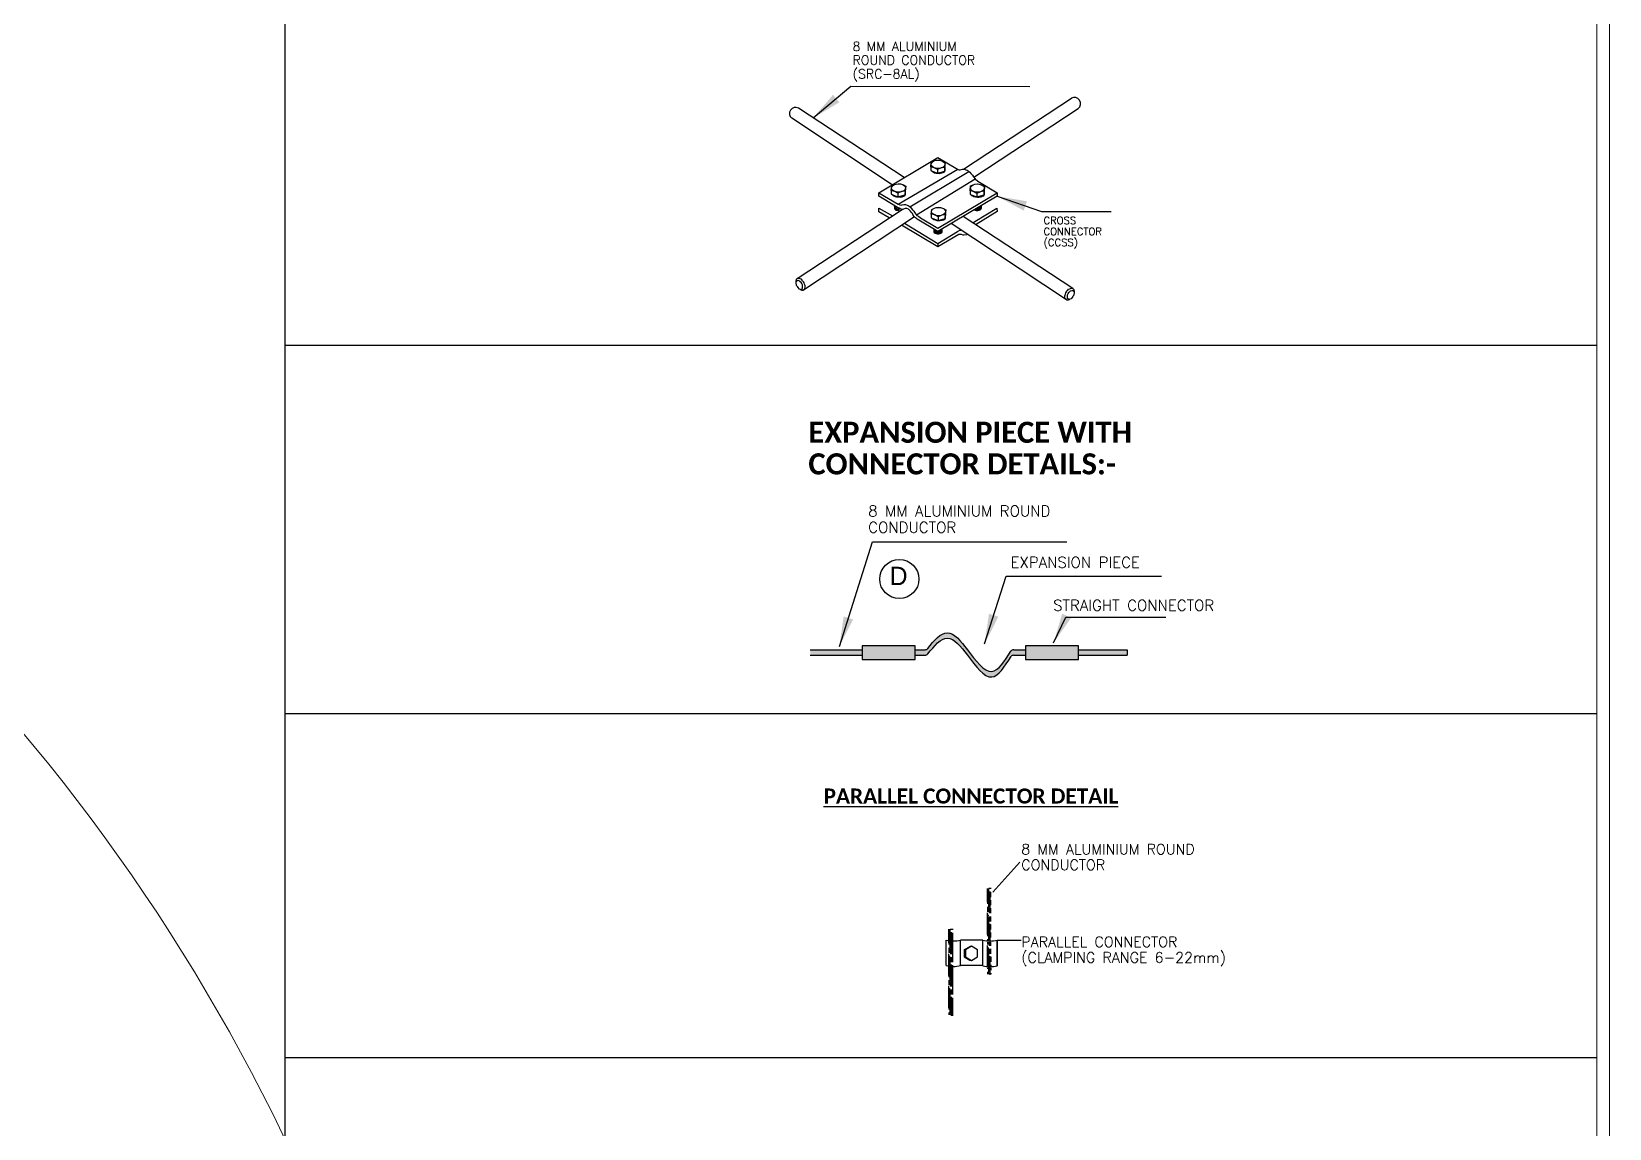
# Model space of a CAD drawing. Header units: millimetres. Extents: x 591978 to 1200763, y 19941 to 205918.
# Drawn here: x 1135797 to 1162135, y 105240 to 123546 of the extents above; entities that cross this region are included whole.
import ezdxf

# ---------------------------------------------------------------- set-up
doc = ezdxf.new("R2010")
doc.units = ezdxf.units.MM
doc.header["$LTSCALE"] = 790
doc.header["$MEASUREMENT"] = 0
for name, color, linetype in [('AR-DIM-TYPICAL', 1, 'Continuous'), ('AR-TEXT', 2, 'Continuous'), ('BA-Dim', 5, 'Continuous'), ('LPS-CAPE', 7, 'Continuous'), ('MV', 7, 'Continuous')]:
    doc.layers.add(name, color=color, linetype=linetype)
doc.layers.add('Parapet', color=240, linetype='Continuous', lineweight=0)
doc.styles.add('ROMANS', font='romans.shx')
doc.dimstyles.new('s-100', dxfattribs={"dimscale": 100, "dimtxt": 2, "dimasz": 2, "dimexe": 1.25, "dimexo": 0.625, "dimtad": 1, "dimdec": 0, "dimtxsty": 'ROMANS', "dimcen": 2, "dimclrd": 5, "dimclre": 5, "dimclrt": 7, "dimadec": 1, "dimazin": 0, "dimtm": 1e-09, "dimtfac": 1, "dimtdec": 0, "dimtmove": 0, "dimatfit": 3, "dimfxl": 1, "dimarcsym": 0})

msp = doc.modelspace()

# ---------------------------------------------------------------- hatches: boundary and pattern name
h = msp.add_hatch()
h.set_pattern_fill('HOUND', color=3, scale=14.198808, angle=90)
h.set_pattern_definition([(90, (1163316.241, 195843.206), (-22.5406077, 90.162431), [360.64972, -180.32486]), (180, (1163316.241, 195843.206), (90.162431, -22.5406077), [360.64972, -180.32486])])
h.paths.add_polyline_path([(1151815.4, 109245.5), (1151748.4, 109245.5), (1151748.4, 107802), (1151818, 107802)])
h = msp.add_hatch()
h.set_pattern_fill('HOUND', color=3, scale=14.198808, angle=90)
h.set_pattern_definition([(90, (1162670.652, 195162.2), (-22.5406077, 90.162431), [360.64972, -180.32486]), (180, (1162670.652, 195162.2), (90.162431, -22.5406077), [360.64972, -180.32486])])
h.paths.add_polyline_path([(1151178.7, 108564.5), (1151102.8, 108564.5), (1151102.8, 107121), (1151181.3, 107121)])
at = {"layer": 'LPS-CAPE'}
h = msp.add_hatch(color=80, dxfattribs=at)
h.dxf.hatch_style = 1
edge = h.paths.add_edge_path()
edge.add_spline(control_points=[(1152145.2, 113207.3), (1152040.4, 113037.5), (1151814.9, 112686.4), (1151443.9, 113203.3), (1151087.4, 113647.6), (1150865.4, 113385), (1150756.3, 113249.7)], knot_values=[267.3628014, 267.3628014, 267.3628014, 267.3628014, 6007.5586965, 12588.5071625, 17911.4481805, 23040.3917785, 23040.3917785, 23040.3917785, 23040.3917785], degree=3, periodic=0)
edge.add_arc((1150701.4, 113308), 80.2, 277.08172, 313.2779, ccw=False)
edge.add_line((1150711.3, 113228.5), (1150548, 113228.5))
edge.add_line((1150548, 113228.5), (1150548, 113138.2))
edge.add_line((1150548, 113138.2), (1150712.2, 113138.2))
edge.add_arc((1150702.2, 113218), 80.4, 277.1642, 313.24869)
edge.add_spline(control_points=[(1150757.3, 113159.4), (1150866.3, 113294.6), (1151088.4, 113557.3), (1151444.9, 113113), (1151815.8, 112596.1), (1152041.4, 112947.2), (1152146.2, 113117)], knot_values=[267.6862405, 267.6862405, 267.6862405, 267.6862405, 5396.3063993, 10719.2474173, 17300.1958833, 23041.2494447, 23041.2494447, 23041.2494447, 23041.2494447], degree=3, periodic=0)
edge.add_arc((1152201.2, 113058.6), 80.2, 97.18265, 133.22104, ccw=False)
edge.add_line((1152191.1, 113138.2), (1152386.6, 113138.2))
edge.add_line((1152386.6, 113138.2), (1152386.6, 113228.5))
edge.add_line((1152386.6, 113228.5), (1152190.2, 113228.5))
edge.add_arc((1152200.3, 113148.7), 80.4, 97.20209, 133.24869)
h = msp.add_hatch(color=253, dxfattribs=at)
h.dxf.hatch_style = 1
h.set_gradient(color1=(173, 173, 173), color2=(115, 115, 115), one_color=1, tint=0.45)
h.paths.add_polyline_path([(1150548, 113295.8), (1149663.1, 113295.8), (1149663.1, 113068.2), (1150548, 113068.2)])
h = msp.add_hatch(color=253, dxfattribs=at)
h.dxf.hatch_style = 1
h.set_gradient(color1=(173, 173, 173), color2=(115, 115, 115), one_color=1, tint=0.45)
h.paths.add_polyline_path([(1153271.6, 113295.8), (1152386.6, 113295.8), (1152386.6, 113068.2), (1153271.6, 113068.2)])
h = msp.add_hatch(color=3, dxfattribs=at)
h.dxf.hatch_style = 1
h.paths.add_polyline_path([(1154083.4, 113138.2), (1154083.4, 113228.5), (1153271.6, 113228.5), (1153271.6, 113138.2)])
h.paths.add_polyline_path([(1148794, 113228.5), (1148794, 113138.2), (1149663.1, 113138.2), (1149663.1, 113228.5)])

# ---------------------------------------------------------------- linework, layer by layer
for p, q in [((1151062.2, 107957.3), (1151062.2, 108383.3)), ((1151672.8, 108383.3), (1151303.6, 108383.1)), ((1151303.6, 107957.3), (1151303.6, 108383.1)), ((1151365.2, 108222.2), (1151472, 108283.4)), ((1151472, 108283.4), (1151487.3, 108280.1)), ((1151672.8, 107954.5), (1151672.8, 108380.4)), ((1151914.1, 108380.3), (1151914.1, 107954.3)), ((1151914.1, 107954.5), (1151914.1, 108380.3)), ((1151365.2, 108105.1), (1151458.5, 108048.4)), ((1151458.5, 108048.4), (1151485.9, 108045.9)), ((1151672.8, 107957.3), (1151303.6, 107957.3))]:
    msp.add_line(p, q)
at = {"color": 0, "lineweight": 20}
msp.add_lwpolyline([(1017498.5, 142982.5), (1162135, 142982.5), (1162135, 46800), (1017498.5, 46800)], close=True, dxfattribs=at)
at = {"elevation": 0}
for points in [[(1151384.9, 108105.1), (1151485.9, 108045.9), (1151587.7, 108103.8), (1151588.4, 108221), (1151487.3, 108280.1), (1151384.9, 108222.2)], [(1151384.9, 108105.1), (1151384.9, 108222.2), (1151365.2, 108222.2), (1151365.2, 108105.1)]]:
    msp.add_lwpolyline(points, close=True, dxfattribs=at)
at = {"color": 0, "lineweight": 20}
msp.add_circle((1111148, 91260.8), 32000, dxfattribs=at)
for centre in [(1151182.9, 108960.4), (1151793.5, 108957.7), (1151182.9, 108534.7), (1151793.5, 108531.8)]:
    msp.add_arc(centre, 589.8, 258.19202, 281.80798)
at = {"layer": 'AR-DIM-TYPICAL'}
msp.add_circle((1150282.4, 114409.3, 0), 327, dxfattribs=at)
at = {"layer": 'BA-Dim', "color": 0}
for p, q in [((1140025, 130167.4, 0), (1140025, 56047, 0)), ((1161926, 118309.4, 0), (1140025, 118309.4, 0)), ((1161926, 112159.4, 0), (1140025, 112159.4, 0)), ((1161926, 106420.4, 0), (1140025, 106420.4, 0))]:
    msp.add_line(p, q, dxfattribs=at)
at = {"layer": 'LPS-CAPE', "color": 3}
for p, q in [((1150362, 121109.5), (1148598.9, 122267.8)), ((1151353.1, 121249.6), (1153155.1, 122433.5)), ((1151527.5, 121114), (1153266.7, 122263.8)), ((1150163, 120990.4), (1148487.3, 122098.1)), ((1148574.3, 119424), (1150330.4, 120577.7)), ((1148684.3, 119234.6), (1150533.5, 120457)), ((1153179.7, 119258.4), (1151347.9, 120461.8)), ((1153069.7, 119068.9), (1151145.4, 120341)), ((1148794, 113228.5), (1149663.1, 113228.5)), ((1148794, 113138.2), (1149663.1, 113138.2)), ((1150548, 113228.5), (1150711.3, 113228.5)), ((1150548, 113138.2), (1150712.2, 113138.2)), ((1152190.2, 113228.5), (1152386.6, 113228.5)), ((1152191.2, 113138.2), (1152386.6, 113138.2)), ((1153271.6, 113228.5), (1154083.4, 113228.5)), ((1153271.6, 113138.2), (1154083.4, 113138.2)), ((1154083.4, 113228.5), (1154083.4, 113138.2))]:
    msp.add_line(p, q, dxfattribs=at)
at = {"layer": 'LPS-CAPE', "color": 22}
for p, q in [((1149939.3, 120856.5), (1150926.2, 121447)), ((1150926.2, 121447), (1151251, 121250.7)), ((1150263.7, 120663.6), (1151258.5, 121248.1)), ((1150456.1, 120622.1), (1151443.7, 121211.5)), ((1150806.7, 121287.6), (1150814.1, 121367.7)), ((1150864, 121273.6), (1150806.7, 121287.6)), ((1150806.7, 121287.6), (1150806.8, 121226.7)), ((1150806.8, 121226.7), (1150918.7, 121184.4)), ((1150811.1, 121340), (1150827.8, 121368.9)), ((1150811.5, 121332.3), (1150811.1, 121340)), ((1150817.2, 121311.4), (1150811.5, 121332.3)), ((1150814.1, 121367.7), (1150859.1, 121387.7)), ((1150829.6, 121293.9), (1150817.2, 121311.4)), ((1150821, 121221.4), (1150830.9, 121209.8)), ((1150827.8, 121368.9), (1150859.1, 121387.7)), ((1150848.5, 121280.8), (1150829.6, 121293.9)), ((1150830.9, 121209.8), (1150850.1, 121200.6)), ((1150870.1, 121270.7), (1150848.5, 121280.8)), ((1150850.1, 121200.6), (1150870.4, 121190.9)), ((1150859.1, 121387.7), (1150887.2, 121397.4)), ((1150859.1, 121387.7), (1150887.2, 121397.4)), ((1150919, 121242.6), (1150864, 121273.6)), ((1150888, 121265.3), (1150870.1, 121270.7)), ((1150870.4, 121190.9), (1150895.8, 121183.3)), ((1150887.2, 121397.4), (1150928.8, 121403)), ((1150887.2, 121397.4), (1150923.7, 121400.9)), ((1150908.1, 121262.2), (1150888, 121265.3)), ((1150895.8, 121183.3), (1150927, 121181.4)), ((1150939.1, 121262), (1150908.1, 121262.2)), ((1150919, 121242.6), (1150918.7, 121184.4)), ((1150918.7, 121184.4), (1151039.7, 121216.5)), ((1150980.1, 121269.8), (1150919, 121242.6)), ((1150923.7, 121400.9), (1150956.8, 121397.7)), ((1150927, 121181.4), (1150952.7, 121179.8)), ((1150928.8, 121403), (1150958.7, 121399.7)), ((1150969.8, 121265.2), (1150939.1, 121262)), ((1150952.7, 121179.8), (1150990, 121186)), ((1150956.8, 121397.7), (1150992.2, 121387.7)), ((1150958.7, 121399.7), (1151008.4, 121383.1)), ((1150990.5, 121274.5), (1150969.8, 121265.2)), ((1151038.1, 121278.6), (1150980.1, 121269.8)), ((1150990, 121186), (1151013.9, 121195.6)), ((1151013.8, 121284.9), (1150990.5, 121274.5)), ((1150992.2, 121387.7), (1151007.5, 121380)), ((1151007.5, 121380), (1151026.3, 121367.5)), ((1151008.4, 121383.1), (1151047.8, 121358.6)), ((1151030.8, 121300.2), (1151013.8, 121284.9)), ((1151013.9, 121195.6), (1151036.8, 121204.9)), ((1151026.3, 121367.5), (1151039.5, 121351.2)), ((1151040.5, 121313.7), (1151030.8, 121300.2)), ((1151036.8, 121204.9), (1151039.7, 121216.5)), ((1151047.8, 121358.6), (1151038.1, 121278.6)), ((1151038.1, 121278.6), (1151039.7, 121216.5)), ((1151039.5, 121351.2), (1151043.3, 121336.6)), ((1151039.7, 121216.5), (1151047.8, 121358.6)), ((1151039.7, 121216.5), (1151047, 121278)), ((1151043.3, 121336.6), (1151040.5, 121313.7)), ((1151047, 121278), (1151043.9, 121290.9)), ((1151251, 121250.7), (1151265.9, 121245.4)), ((1151265.9, 121245.4), (1151280.2, 121240.3)), ((1151280.2, 121240.3), (1151297.4, 121238.8)), ((1151297.4, 121238.8), (1151338.7, 121249.4)), ((1151338.7, 121249.4), (1151364.1, 121249.8)), ((1151364.1, 121249.8), (1151382.3, 121246.1)), ((1151382.3, 121246.1), (1151392.6, 121240.5)), ((1151392.6, 121240.5), (1151413.7, 121231.7)), ((1151413.7, 121231.7), (1151430.5, 121222.2)), ((1151430.5, 121222.2), (1151457, 121200.8)), ((1151457, 121200.8), (1151476.5, 121179.8)), ((1151476.5, 121179.8), (1151500.3, 121149.7)), ((1150147, 120892.3), (1150154.4, 120972.4)), ((1150151.4, 120944.7), (1150168.1, 120973.6)), ((1150151.8, 120937), (1150151.4, 120944.7)), ((1150157.5, 120916), (1150151.8, 120937)), ((1150154.4, 120972.4), (1150199.4, 120992.3)), ((1150169.9, 120898.6), (1150157.5, 120916)), ((1150168.1, 120973.6), (1150199.4, 120992.3)), ((1150188.7, 120885.4), (1150169.9, 120898.6)), ((1150199.4, 120992.3), (1150227.5, 121002.1)), ((1150199.4, 120992.3), (1150227.5, 121002.1)), ((1150227.5, 121002.1), (1150269.1, 121007.7)), ((1150227.5, 121002.1), (1150264, 121005.5)), ((1150264, 121005.5), (1150297.1, 121002.4)), ((1150269.1, 121007.7), (1150299, 121004.3)), ((1150297.1, 121002.4), (1150332.5, 120992.3)), ((1150299, 121004.3), (1150348.7, 120987.8)), ((1150332.5, 120992.3), (1150347.8, 120984.7)), ((1150347.8, 120984.7), (1150366.6, 120972.2)), ((1150348.7, 120987.8), (1150388.1, 120963.3)), ((1150371.1, 120904.8), (1150354.1, 120889.6)), ((1150366.6, 120972.2), (1150379.8, 120955.9)), ((1150380.8, 120918.4), (1150371.1, 120904.8)), ((1150388.1, 120963.3), (1150378.4, 120883.3)), ((1150379.8, 120955.9), (1150383.6, 120941.3)), ((1150380, 120821.1), (1150388.1, 120963.3)), ((1150383.6, 120941.3), (1150380.8, 120918.4)), ((1150387.3, 120882.6), (1150384.2, 120895.6)), ((1150565.7, 120488.7), (1151546.5, 121086)), ((1151463.7, 120889.8), (1151471.1, 120969.9)), ((1151468.1, 120942.3), (1151484.8, 120971.1)), ((1151468.5, 120934.5), (1151468.1, 120942.3)), ((1151474.2, 120913.6), (1151468.5, 120934.5)), ((1151471.1, 120969.9), (1151516.1, 120989.9)), ((1151486.6, 120896.1), (1151474.2, 120913.6)), ((1151484.8, 120971.1), (1151516.1, 120989.9)), ((1151505.4, 120883), (1151486.6, 120896.1)), ((1151500.3, 121149.7), (1151521.4, 121123.1)), ((1151516.1, 120989.9), (1151544.2, 120999.6)), ((1151516.1, 120989.9), (1151544.2, 120999.6)), ((1151521.4, 121123.1), (1151546.5, 121086)), ((1151544.2, 120999.6), (1151585.8, 121005.2)), ((1151544.2, 120999.6), (1151580.7, 121003.1)), ((1151546.5, 121086), (1151592.9, 121047.4)), ((1151580.7, 121003.1), (1151613.7, 120999.9)), ((1151585.8, 121005.2), (1151615.7, 121001.9)), ((1151592.9, 121047.4), (1151912.4, 120856.4)), ((1151613.7, 120999.9), (1151649.2, 120989.9)), ((1151615.7, 121001.9), (1151665.4, 120985.3)), ((1151649.2, 120989.9), (1151664.5, 120982.2)), ((1151664.5, 120982.2), (1151683.2, 120969.7)), ((1151665.4, 120985.3), (1151704.7, 120960.8)), ((1151687.8, 120902.4), (1151670.7, 120887.1)), ((1151683.2, 120969.7), (1151696.5, 120953.4)), ((1151697.5, 120915.9), (1151687.8, 120902.4)), ((1151704.7, 120960.8), (1151695, 120880.8)), ((1151696.5, 120953.4), (1151700.3, 120938.8)), ((1151696.7, 120818.7), (1151704.7, 120960.8)), ((1151700.3, 120938.8), (1151697.5, 120915.9)), ((1149938.6, 120798.5), (1149939.3, 120856.5)), ((1150206, 120639.2), (1149938.6, 120798.5)), ((1149939.3, 120856.5), (1150263.7, 120663.6)), ((1150204.3, 120878.3), (1150147, 120892.3)), ((1150147, 120892.3), (1150147.1, 120831.4)), ((1150147.1, 120831.4), (1150259, 120789.1)), ((1150161.3, 120826), (1150171.2, 120814.5)), ((1150171.2, 120814.5), (1150190.4, 120805.3)), ((1150210.4, 120875.4), (1150188.7, 120885.4)), ((1150190.4, 120805.3), (1150210.7, 120795.5)), ((1150198.1, 120643.9), (1150198.8, 120604.6)), ((1150259.3, 120847.3), (1150204.3, 120878.3)), ((1150276.8, 120596.3), (1150206, 120639.2)), ((1150228.3, 120870), (1150210.4, 120875.4)), ((1150210.7, 120795.5), (1150236.1, 120788)), ((1150248.4, 120866.9), (1150228.3, 120870)), ((1150236.1, 120788), (1150267.3, 120786.1)), ((1150279.4, 120866.7), (1150248.4, 120866.9)), ((1150259.3, 120847.3), (1150259, 120789.1)), ((1150259, 120789.1), (1150380, 120821.1)), ((1150320.4, 120874.5), (1150259.3, 120847.3)), ((1150263.7, 120663.6), (1150288.9, 120651.7)), ((1150267.3, 120786.1), (1150293, 120784.5)), ((1150310.1, 120869.9), (1150279.4, 120866.7)), ((1150288.9, 120651.7), (1150312.7, 120648.7)), ((1150293, 120784.5), (1150330.3, 120790.7)), ((1150330.8, 120879.2), (1150310.1, 120869.9)), ((1150312.7, 120648.7), (1150330.2, 120653.7)), ((1150378.4, 120883.3), (1150320.4, 120874.5)), ((1150330.2, 120653.7), (1150355.9, 120661.1)), ((1150330.3, 120790.7), (1150354.2, 120800.3)), ((1150354.1, 120889.6), (1150330.8, 120879.2)), ((1150354.2, 120800.3), (1150377.1, 120809.5)), ((1150355.9, 120661.1), (1150384.9, 120659.7)), ((1150377.1, 120809.5), (1150380, 120821.1)), ((1150378.4, 120883.3), (1150380, 120821.1)), ((1150380, 120821.1), (1150387.3, 120882.6)), ((1150384.9, 120659.7), (1150414.1, 120649)), ((1150414.1, 120649), (1150428.2, 120641.6)), ((1150428.2, 120641.6), (1150445.6, 120630.1)), ((1150445.6, 120630.1), (1150466.6, 120614.2)), ((1150926.4, 120266.5), (1151912.4, 120856.4)), ((1151912.9, 120799), (1150926.5, 120210.4)), ((1151520.9, 120875.8), (1151463.7, 120889.8)), ((1151463.7, 120889.8), (1151463.7, 120828.9)), ((1151463.7, 120828.9), (1151575.7, 120786.7)), ((1151478, 120823.6), (1151487.8, 120812)), ((1151487.8, 120812), (1151507.1, 120802.8)), ((1151527, 120872.9), (1151505.4, 120883)), ((1151507.1, 120802.8), (1151527.4, 120793.1)), ((1151576, 120844.8), (1151520.9, 120875.8)), ((1151544.9, 120867.5), (1151527, 120872.9)), ((1151527.4, 120793.1), (1151552.8, 120785.5)), ((1151565, 120864.4), (1151544.9, 120867.5)), ((1151552.8, 120785.5), (1151584, 120783.6)), ((1151596, 120864.2), (1151565, 120864.4)), ((1151576, 120844.8), (1151575.7, 120786.7)), ((1151575.7, 120786.7), (1151696.7, 120818.7)), ((1151637.1, 120872.1), (1151576, 120844.8)), ((1151584, 120783.6), (1151609.7, 120782)), ((1151626.8, 120867.4), (1151596, 120864.2)), ((1151609.7, 120782), (1151647, 120788.2)), ((1151647.4, 120876.7), (1151626.8, 120867.4)), ((1151695, 120880.8), (1151637.1, 120872.1)), ((1151643.3, 120628.5), (1151644.8, 120639)), ((1151646.7, 120623.8), (1151652.8, 120631.6)), ((1151647, 120788.2), (1151670.8, 120797.8)), ((1151670.7, 120887.1), (1151647.4, 120876.7)), ((1151653.2, 120641.8), (1151652.2, 120643.4)), ((1151652.3, 120618.6), (1151652.8, 120631.6)), ((1151652.8, 120631.6), (1151653.2, 120641.8)), ((1151670.8, 120797.8), (1151693.8, 120807.1)), ((1151693.8, 120807.1), (1151696.7, 120818.7)), ((1151695, 120880.8), (1151696.7, 120818.7)), ((1151696.7, 120818.7), (1151704, 120880.2)), ((1151704, 120880.2), (1151700.9, 120893.1)), ((1151912.4, 120856.4), (1151912.9, 120799)), ((1149939.4, 120539), (1149940.1, 120600.8)), ((1150113.5, 120435.2), (1149939.4, 120539)), ((1149940.1, 120600.8), (1150166.5, 120468.3)), ((1150198.4, 120626.9), (1150210.1, 120613.3)), ((1150198.8, 120606.9), (1150208.7, 120595.9)), ((1150198.8, 120604.6), (1150199.8, 120592.3)), ((1150199.8, 120592.3), (1150206.5, 120580.9)), ((1150206.5, 120580.9), (1150225, 120568)), ((1150208.7, 120595.9), (1150220.3, 120587.9)), ((1150210.1, 120613.3), (1150226.1, 120605.1)), ((1150220.3, 120587.9), (1150237.5, 120581.5)), ((1150225, 120568), (1150253.8, 120563)), ((1150226.1, 120605.1), (1150255.2, 120597.4)), ((1150237.5, 120581.5), (1150261.5, 120576.8)), ((1150253.8, 120563), (1150261.3, 120561.7)), ((1150255.2, 120597.4), (1150268.5, 120596.8)), ((1150261.3, 120561.7), (1150271.4, 120565.2)), ((1150261.5, 120576.8), (1150277.3, 120578.9)), ((1150268.5, 120596.8), (1150273.1, 120598.6)), ((1150271.4, 120565.2), (1150277.3, 120578.9)), ((1150276.7, 120591.5), (1150273.1, 120598.6)), ((1150277.3, 120578.9), (1150276.7, 120591.5)), ((1150304.1, 120581.8), (1150276.8, 120596.3)), ((1150324.9, 120577.2), (1150304.1, 120581.8)), ((1150338.9, 120578.6), (1150324.9, 120577.2)), ((1150348.7, 120579.6), (1150338.9, 120578.6)), ((1150379.6, 120593.2), (1150348.7, 120579.6)), ((1150407.1, 120594.6), (1150379.6, 120593.2)), ((1150433.2, 120581.7), (1150407.1, 120594.6)), ((1150453.7, 120564.4), (1150433.2, 120581.7)), ((1150468.6, 120549.9), (1150453.7, 120564.4)), ((1150466.6, 120614.2), (1150480.1, 120600.7)), ((1150485.9, 120527.5), (1150468.6, 120549.9)), ((1150480.1, 120600.7), (1150503.6, 120573.4)), ((1150499, 120507.6), (1150485.9, 120527.5)), ((1150509.5, 120491.8), (1150499, 120507.6)), ((1150503.6, 120573.4), (1150522.3, 120549.3)), ((1150525.6, 120467.4), (1150509.5, 120491.8)), ((1150522.3, 120549.3), (1150540, 120520.9)), ((1150539.7, 120449), (1150525.6, 120467.4)), ((1150553.4, 120435.6), (1150539.7, 120449)), ((1150540, 120520.9), (1150556.2, 120498.3)), ((1150567.3, 120424.1), (1150553.4, 120435.6)), ((1150556.2, 120498.3), (1150575.2, 120479.1)), ((1150579.3, 120415.5), (1150567.3, 120424.1)), ((1150575.2, 120479.1), (1150599.2, 120462.8)), ((1150926.5, 120210.4), (1150579.3, 120415.5)), ((1150599.2, 120462.8), (1150636.6, 120438.6)), ((1150636.6, 120438.6), (1150926.4, 120266.5)), ((1150815.7, 120498.8), (1150823.2, 120578.9)), ((1150873, 120484.8), (1150815.7, 120498.8)), ((1150815.7, 120498.8), (1150815.8, 120437.9)), ((1150815.8, 120437.9), (1150927.8, 120395.7)), ((1150820.1, 120551.3), (1150836.8, 120580.1)), ((1150820.5, 120543.5), (1150820.1, 120551.3)), ((1150826.2, 120522.6), (1150820.5, 120543.5)), ((1150823.2, 120578.9), (1150868.1, 120598.9)), ((1150838.7, 120505.1), (1150826.2, 120522.6)), ((1150830, 120432.6), (1150839.9, 120421)), ((1150836.8, 120580.1), (1150868.1, 120598.9)), ((1150857.5, 120492), (1150838.7, 120505.1)), ((1150839.9, 120421), (1150859.1, 120411.8)), ((1150879.1, 120482), (1150857.5, 120492)), ((1150859.1, 120411.8), (1150879.5, 120402.1)), ((1150868.1, 120598.9), (1150896.3, 120608.6)), ((1150868.1, 120598.9), (1150896.3, 120608.6)), ((1150928, 120453.8), (1150873, 120484.8)), ((1150897, 120476.5), (1150879.1, 120482)), ((1150879.5, 120402.1), (1150904.9, 120394.5)), ((1150896.3, 120608.6), (1150937.8, 120614.2)), ((1150896.3, 120608.6), (1150932.8, 120612.1)), ((1150917.1, 120473.4), (1150897, 120476.5)), ((1150904.9, 120394.5), (1150936, 120392.6)), ((1150948.1, 120473.2), (1150917.1, 120473.4)), ((1150928, 120453.8), (1150927.8, 120395.7)), ((1150927.8, 120395.7), (1151048.7, 120427.7)), ((1150989.2, 120481.1), (1150928, 120453.8)), ((1150932.8, 120612.1), (1150965.8, 120609)), ((1150936, 120392.6), (1150961.8, 120391)), ((1150937.8, 120614.2), (1150967.8, 120610.9)), ((1150978.8, 120476.4), (1150948.1, 120473.2)), ((1150961.8, 120391), (1150999.1, 120397.2)), ((1150965.8, 120609), (1151001.2, 120598.9)), ((1150967.8, 120610.9), (1151017.4, 120594.4)), ((1150999.5, 120485.7), (1150978.8, 120476.4)), ((1151047.1, 120489.8), (1150989.2, 120481.1)), ((1150999.1, 120397.2), (1151022.9, 120406.8)), ((1151022.8, 120496.1), (1150999.5, 120485.7)), ((1151001.2, 120598.9), (1151016.5, 120591.2)), ((1151016.5, 120591.2), (1151035.3, 120578.7)), ((1151017.4, 120594.4), (1151056.8, 120569.8)), ((1151039.8, 120511.4), (1151022.8, 120496.1)), ((1151022.9, 120406.8), (1151045.9, 120416.1)), ((1151035.3, 120578.7), (1151048.5, 120562.4)), ((1151049.5, 120524.9), (1151039.8, 120511.4)), ((1151045.9, 120416.1), (1151048.7, 120427.7)), ((1151056.8, 120569.8), (1151047.1, 120489.8)), ((1151047.1, 120489.8), (1151048.7, 120427.7)), ((1151048.5, 120562.4), (1151052.3, 120547.8)), ((1151048.7, 120427.7), (1151056.8, 120569.8)), ((1151048.7, 120427.7), (1151056.1, 120489.2)), ((1151052.3, 120547.8), (1151049.5, 120524.9)), ((1151056.1, 120489.2), (1151053, 120502.1)), ((1151517.6, 120356.9), (1151540.7, 120376.1)), ((1151535.7, 120573.9), (1151543.7, 120567.7)), ((1151540.7, 120376.1), (1151911.7, 120600.9)), ((1151543.7, 120567.7), (1151553.1, 120565)), ((1151553.1, 120565), (1151561.9, 120562.5)), ((1151554, 120584.8), (1151562.5, 120581.5)), ((1151912.3, 120545.4), (1151561.6, 120327.8)), ((1151561.9, 120562.5), (1151571.4, 120562)), ((1151562.5, 120581.5), (1151570, 120581.1)), ((1151570, 120581.1), (1151580.7, 120580.5)), ((1151571.4, 120562), (1151579.1, 120561.5)), ((1151579.1, 120599.8), (1151591.8, 120598.4)), ((1151579.1, 120561.5), (1151592, 120560.7)), ((1151580.7, 120580.5), (1151596.8, 120581.4)), ((1151591.8, 120598.4), (1151609.3, 120601.2)), ((1151592, 120560.7), (1151603.4, 120562.8)), ((1151596.8, 120581.4), (1151606.2, 120581.9)), ((1151599.8, 120612.1), (1151612.5, 120613.7)), ((1151603.4, 120562.8), (1151613.9, 120564.7)), ((1151606.2, 120581.9), (1151617.8, 120584.9)), ((1151609.3, 120601.2), (1151621.1, 120603)), ((1151612.5, 120613.7), (1151626.8, 120618.6)), ((1151613.9, 120564.7), (1151621.6, 120568.4)), ((1151617.8, 120584.9), (1151624.4, 120586.9)), ((1151621.1, 120603), (1151640.6, 120616.1)), ((1151621.6, 120568.4), (1151629.8, 120572.3)), ((1151624.4, 120586.9), (1151631.7, 120589.2)), ((1151626.8, 120618.6), (1151643.3, 120628.5)), ((1151629.8, 120572.3), (1151642, 120580.3)), ((1151631.7, 120589.2), (1151636.7, 120594.2)), ((1151636.7, 120594.2), (1151644.3, 120599.4)), ((1151640.6, 120616.1), (1151646.7, 120623.8)), ((1151642, 120580.3), (1151649.4, 120587.4)), ((1151644.3, 120599.4), (1151650.4, 120608.8)), ((1151649.4, 120587.4), (1151651.1, 120598.7)), ((1151650.4, 120608.8), (1151652.3, 120618.6)), ((1151651.1, 120598.7), (1151652.3, 120618.6)), ((1151911.7, 120600.9), (1151912.3, 120545.4)), ((1150925.6, 119951.1), (1150317, 120313.9)), ((1150367.3, 120347.1), (1150925.5, 120010.3)), ((1150856.1, 120252), (1150858.6, 120198.1)), ((1150856.8, 120237.3), (1150886.8, 120220.6)), ((1150857.7, 120216.9), (1150868.7, 120208.9)), ((1150858.3, 120205.9), (1150872.7, 120195.8)), ((1150858.6, 120198.1), (1150865.5, 120187.6)), ((1150865.5, 120187.6), (1150882.3, 120179.9)), ((1150868.7, 120208.9), (1150884.1, 120202.9)), ((1150872.7, 120195.8), (1150896.5, 120184.9)), ((1150882.3, 120179.9), (1150895.4, 120173.9)), ((1150884.1, 120202.9), (1150899.4, 120198.9)), ((1150886.8, 120220.6), (1150917.2, 120210.1)), ((1150895.4, 120173.9), (1150916.5, 120170.2)), ((1150896.5, 120184.9), (1150916.9, 120180.3)), ((1150899.4, 120198.9), (1150918.1, 120194.7)), ((1150916.5, 120170.2), (1150940.5, 120170.4)), ((1150916.9, 120180.3), (1150939.6, 120180.3)), ((1150917.2, 120210.1), (1150939.2, 120210.3)), ((1150918.1, 120194.7), (1150937.6, 120194.4)), ((1150925.5, 120010.3), (1151250.3, 120207.2)), ((1151276.4, 120159), (1150925.6, 119951.1)), ((1150937.6, 120194.4), (1150957.6, 120197.7)), ((1150939.2, 120210.3), (1150959.5, 120216)), ((1150939.6, 120180.3), (1150962.6, 120184.5)), ((1150940.5, 120170.4), (1150965.1, 120174.3)), ((1150957.6, 120197.7), (1150974.9, 120207.6)), ((1150959.5, 120216), (1150981.5, 120229.3)), ((1150962.6, 120184.5), (1150982, 120196.2)), ((1150965.1, 120174.3), (1150980.2, 120182)), ((1150974.9, 120207.6), (1150986, 120216.9)), ((1150980.2, 120182), (1150995.4, 120197.7)), ((1150981.5, 120229.3), (1150995.1, 120241.3)), ((1150982, 120196.2), (1150990.2, 120207.8)), ((1150986, 120216.9), (1150995.1, 120230)), ((1150990.2, 120207.8), (1150995.2, 120217.5)), ((1150995.4, 120197.7), (1150995, 120251.2)), ((1151250.3, 120207.2), (1151290.1, 120231.4)), ((1151318.9, 120160.7), (1151276.4, 120159)), ((1151290.1, 120231.4), (1151310.4, 120231.9)), ((1151346.9, 120149.5), (1151318.9, 120160.7)), ((1151357.4, 120150.2), (1151346.9, 120149.5)), ((1151400.2, 120152.3), (1151357.4, 120150.2)), ((1151419.4, 120159.8), (1151400.2, 120152.3)), ((1151515.7, 120351.6), (1151517.6, 120356.9)), ((1151561.6, 120327.8), (1151560.7, 120322)), ((1150925.5, 120010.3), (1150925.6, 119951.1))]:
    msp.add_line(p, q, dxfattribs=at)
at = {"layer": 'LPS-CAPE', "color": 3, "elevation": 0}
for points in [[(1148704.4, 119250.7), (1148709.2, 119284.3), (1148708.8, 119292.8), (1148708.3, 119301.1), (1148705.6, 119318.3), (1148700.3, 119329.6), (1148695.2, 119350.4), (1148684.6, 119368.4), (1148668, 119388.5), (1148659.7, 119398.5), (1148648.2, 119412.4), (1148628.2, 119419.2), (1148615.1, 119423.6), (1148603.8, 119427.4), (1148598.3, 119429.2), (1148589, 119428.6), (1148579.5, 119425.6), (1148574.3, 119424), (1148567.6, 119413.6), (1148566.1, 119411.3), (1148561.7, 119408.7), (1148558.1, 119396.7), (1148556.3, 119381.5), (1148555.2, 119372.1), (1148554.9, 119356.6), (1148554.6, 119341), (1148557.1, 119329.5), (1148560.2, 119315.1), (1148568.6, 119300), (1148573.6, 119290.9), (1148587.2, 119272.9), (1148606.2, 119253.5), (1148623.8, 119244.8), (1148639.5, 119237.1), (1148652.6, 119229.2), (1148673.8, 119229.4), (1148684.3, 119234.6)], [(1153049.6, 119085), (1153044.8, 119118.7), (1153045.2, 119127.2), (1153045.7, 119135.4), (1153048.4, 119152.6), (1153053.7, 119164), (1153058.8, 119184.7), (1153069.4, 119202.7), (1153086, 119222.8), (1153094.2, 119232.8), (1153105.8, 119246.8), (1153125.8, 119253.5), (1153138.9, 119258), (1153150.2, 119261.8), (1153155.7, 119263.5), (1153165, 119262.9), (1153174.5, 119260), (1153179.7, 119258.4), (1153186.3, 119247.9), (1153187.8, 119245.6), (1153192.3, 119243), (1153195.9, 119231), (1153197.7, 119215.8), (1153198.8, 119206.4), (1153199.1, 119190.9), (1153199.3, 119175.3), (1153196.9, 119163.8), (1153193.8, 119149.4), (1153185.4, 119134.3), (1153180.3, 119125.2), (1153166.8, 119107.2), (1153147.8, 119087.9), (1153130.2, 119079.2), (1153114.4, 119071.4), (1153101.3, 119063.6), (1153080.2, 119063.8), (1153069.7, 119068.9)]]:
    msp.add_lwpolyline(points, close=True, dxfattribs=at)
for points in [[(1148631.7, 119240.9), (1148647.8, 119244.8), (1148663.9, 119258.1), (1148667.7, 119276.5), (1148666.2, 119305.3), (1148665.3, 119320), (1148655.7, 119340.2), (1148641.7, 119357.9), (1148623.6, 119374.2), (1148612.4, 119384.3), (1148591.6, 119390.1), (1148575.1, 119388.5), (1148563.3, 119377.4), (1148555.2, 119369.7)], [(1153122.3, 119075.3), (1153106.2, 119079.1), (1153090, 119092.4), (1153086.2, 119110.8), (1153087.8, 119139.6), (1153088.6, 119154.3), (1153098.3, 119174.5), (1153112.2, 119192.2), (1153130.4, 119208.6), (1153141.6, 119218.7), (1153162.4, 119224.4), (1153178.9, 119222.8), (1153190.6, 119211.7), (1153198.8, 119204)]]:
    msp.add_lwpolyline(points, dxfattribs=at)
at = {"layer": 'LPS-CAPE', "elevation": 0}
for points in [[(1150548, 113295.8), (1149663.1, 113295.8), (1149663.1, 113068.2), (1150548, 113068.2)], [(1153271.6, 113295.8), (1152386.6, 113295.8), (1152386.6, 113068.2), (1153271.6, 113068.2)]]:
    msp.add_lwpolyline(points, close=True, dxfattribs=at)
at = {"layer": 'LPS-CAPE', "color": 3}
for centre, radius, start, end in [((1148549.1, 122179), 101.8, 60.75473, 232.60745), ((1153204.8, 122344.7), 101.8, 307.39255, 119.24527), ((1150701.4, 113308), 80.2, 277.08172, 313.2779), ((1150702.2, 113218), 80.4, 277.1642, 313.24869), ((1152200.3, 113148.7), 80.4, 97.1642, 133.24869), ((1152201.2, 113058.6), 80.2, 97.08811, 133.25553)]:
    msp.add_arc(centre, radius, start, end, dxfattribs=at)
for points, knots in [([(1150756.3, 113249.7), (1150865.4, 113385), (1151087.4, 113647.6), (1151443.9, 113203.3), (1151814.9, 112686.4), (1152040.4, 113037.5), (1152145.2, 113207.3)], [267.3628014, 267.3628014, 267.3628014, 267.3628014, 5396.3063993, 10719.2474173, 17300.1958833, 23040.3917785, 23040.3917785, 23040.3917785, 23040.3917785]), ([(1150757.3, 113159.4), (1150866.3, 113294.6), (1151088.4, 113557.3), (1151444.9, 113113), (1151815.8, 112596.1), (1152041.4, 112947.2), (1152146.2, 113117)], [267.6862405, 267.6862405, 267.6862405, 267.6862405, 5396.3063993, 10719.2474173, 17300.1958833, 23041.2494447, 23041.2494447, 23041.2494447, 23041.2494447])]:
    msp.add_open_spline(points, degree=3, knots=knots, dxfattribs=at)
at = {"layer": 'MV', "linetype": 'Continuous'}
for p, q in [((1151843.6, 109181.5), (1152292.7, 109685.9)), ((1151914.1, 108380.3), (1152317.5, 108380.3))]:
    msp.add_line(p, q, dxfattribs=at)
at = {"layer": 'Parapet', "color": 0, "linetype": 'Continuous', "lineweight": 20, "ltscale": 10000000.0}
msp.add_line((1161926, 130167.4, 0), (1161926, 56047, 0), dxfattribs=at)

# ---------------------------------------------------------------- texts
at = {"layer": 'AR-TEXT', "insert": (1148974.1, 114307.3, 0), "char_height": 307.276, "width": 2592.974, "attachment_point": 7}
msp.add_mtext('\\pxqc;{\\fCentury Gothic|b0|i0|c0|p34;D}', dxfattribs=at)
at = {"layer": 'LPS-CAPE', "color": 0, "attachment_point": 3, "line_spacing_factor": 0.9, "style": 'ROMANS'}
for s, insert, char_height, width in [('\\pxql;8 MM ALUMINIUM \\PROUND CONDUCTOR\\P(SRC-8AL)', (1152583.8, 123375.9), 153.021, 3082.751), ('\\pxql;CROSS \\PCONNECTOR \\P(CCSS)', (1155261.4, 120456), 122.417, 2573.575), ('\\pxql;{\\fCalibri|b1|i0|c0|p34;EXPANSION PIECE WITH \\PCONNECTOR DETAILS:-}', (1157740.2, 117034.7, 600), 351.615, 8976.036), ('\\pxql;8 MM ALUMINIUM ROUND CONDUCTOR ', (1153436.1, 115636.3), 182.358, 3673.754), ('\\pxql;EXPANSION PIECE', (1155813.4, 114779.3), 182.358, 3673.754), ('\\pxql;STRAIGHT CONNECTOR ', (1156523.2, 114062.3), 182.358, 3673.754), ('\\pxql;{\\fCalibri|b1|i0|c0|p34;\\LPARALLEL CONNECTOR DETAIL}', (1155429.6, 110913.8, 190.5), 251.171, 6411.902), ('\\pxql;8 MM ALUMINIUM ROUND CONDUCTOR ', (1155816.6, 109987.3), 173.686, 3499.058), ('\\pxql;PARALLEL CONNECTOR\\P(CLAMPING RANGE 6-22mm)', (1155816.6, 108440.4), 173.686, 3499.058)]:
    msp.add_mtext(s, dxfattribs=dict(at, insert=insert, char_height=char_height, width=width))

# ---------------------------------------------------------------- leaders
at = {"layer": 'LPS-CAPE', "color": 7, "ltscale": 3}
for points in [[(1148845.1, 122106.1, 0), (1149470.3, 122632.2, 0), (1152461, 122629.7, 0)], [(1151912.3, 120798.6, 0), (1152655.7, 120543.5, 0), (1153819.1, 120543.5, 0)], [(1149280.4, 113282.2, 0), (1149831.9, 115032.9, 0), (1153079.2, 115032.9, 0)], [(1151705.2, 113328.5, 0), (1152063.4, 114456.4, 0), (1154656.4, 114459.4, 0)], [(1152857.3, 113345.1, 0), (1153062.1, 113772.6, 0), (1154728.9, 113772.6, 0)]]:
    msp.add_leader(points, dimstyle='s-100', override={"dimasz": 5, "dimtad": 0, "dimclrd": 7, "dimfxl": 0.02, "dimarcsym": 1}, dxfattribs=at)

doc.saveas('drawing.dxf')
